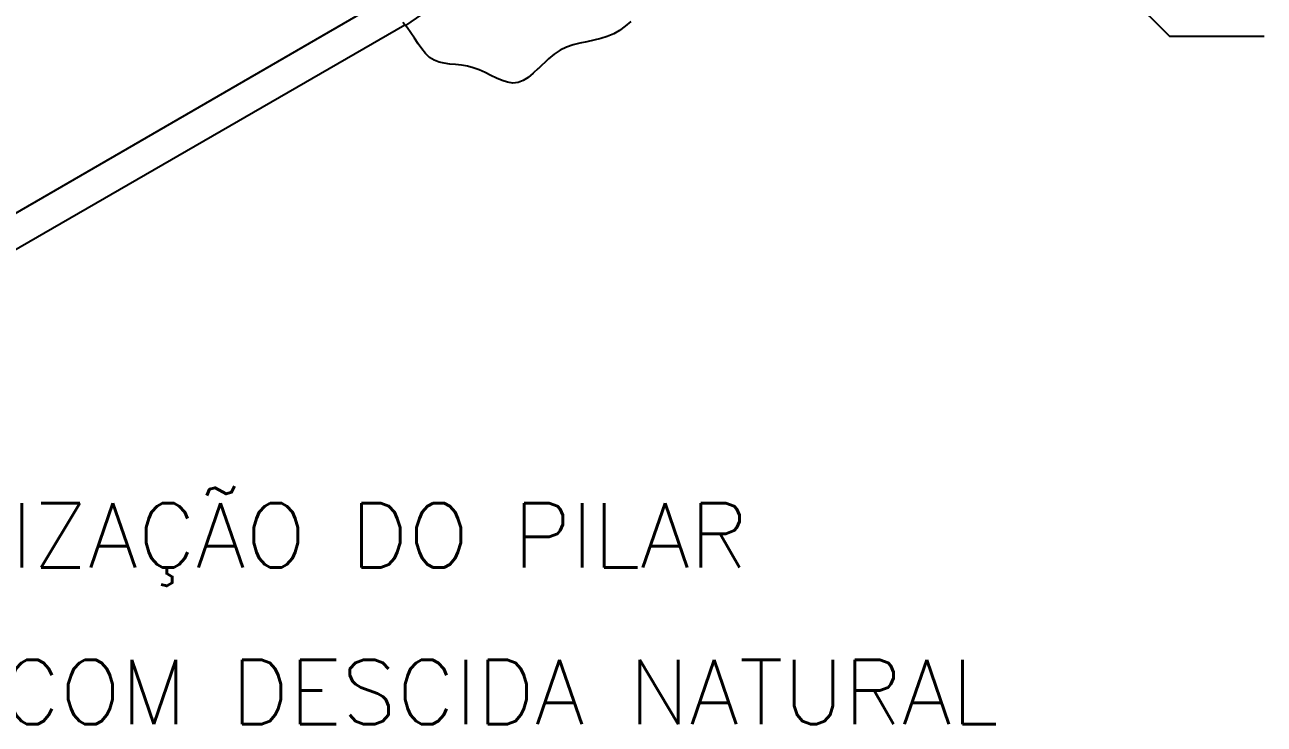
# Model space of a CAD drawing. Header units: millimetres. Extents: x -5284.5 to -5268.1, y -4645.5 to -4626.8.
# Drawn here: x -5278.88 to -5272.15, y -4645.48 to -4641.68 of the extents above; entities that cross this region are included whole.
import ezdxf
from ezdxf.enums import TextEntityAlignment as Align

# ---------------------------------------------------------------- set-up
doc = ezdxf.new("R2010")
doc.units = ezdxf.units.MM
doc.header["$LTSCALE"] = 10
doc.linetypes.add('DASHEDX2', pattern=[1.5, 1, -0.5])
doc.layers.add('Termotécnica', color=7, linetype='Continuous')
doc.styles.add('r140', font='romans.shx')

msp = doc.modelspace()

# ---------------------------------------------------------------- linework, layer by layer
at = {"layer": 'Termotécnica', "color": 2}
for p, q in [((-5274.1587, -4640.2459), (-5272.6641, -4641.7434)), ((-5276.8071, -4641.6951), (-5276.8303, -4641.6691)), ((-5276.7859, -4641.7238), (-5276.8071, -4641.6951)), ((-5275.6211, -4641.6891), (-5275.6518, -4641.7117)), ((-5275.5916, -4641.6638), (-5275.6211, -4641.6891)), ((-5276.766, -4641.7539), (-5276.7859, -4641.7238)), ((-5276.7466, -4641.7839), (-5276.766, -4641.7539)), ((-5275.8296, -4641.7728), (-5275.8673, -4641.781)), ((-5275.7918, -4641.765), (-5275.8296, -4641.7728)), ((-5275.7546, -4641.7562), (-5275.7918, -4641.765)), ((-5275.7186, -4641.7451), (-5275.7546, -4641.7562)), ((-5275.6841, -4641.7306), (-5275.7186, -4641.7451)), ((-5275.6518, -4641.7117), (-5275.6841, -4641.7306)), ((-5272.6641, -4641.7434), (-5272.1489, -4641.7434)), ((-5276.7271, -4641.8123), (-5276.7466, -4641.7839)), ((-5276.7066, -4641.8375), (-5276.7271, -4641.8123)), ((-5276.6844, -4641.8581), (-5276.7066, -4641.8375)), ((-5276.0073, -4641.8408), (-5276.0378, -4641.8657)), ((-5275.975, -4641.8196), (-5276.0073, -4641.8408)), ((-5275.9406, -4641.8031), (-5275.975, -4641.8196)), ((-5275.9045, -4641.7906), (-5275.9406, -4641.8031)), ((-5275.8673, -4641.781), (-5275.9045, -4641.7906)), ((-5276.6598, -4641.8731), (-5276.6844, -4641.8581)), ((-5276.6331, -4641.8832), (-5276.6598, -4641.8731)), ((-5276.6045, -4641.8897), (-5276.6331, -4641.8832)), ((-5276.5745, -4641.8941), (-5276.6045, -4641.8897)), ((-5276.5434, -4641.8974), (-5276.5745, -4641.8941)), ((-5276.5116, -4641.9011), (-5276.5434, -4641.8974)), ((-5276.4793, -4641.9063), (-5276.5116, -4641.9011)), ((-5276.4469, -4641.9144), (-5276.4793, -4641.9063)), ((-5276.0378, -4641.8657), (-5276.0947, -4641.9194)), ((-5276.4148, -4641.9263), (-5276.4469, -4641.9144)), ((-5276.383, -4641.9407), (-5276.4148, -4641.9263)), ((-5276.3516, -4641.9562), (-5276.383, -4641.9407)), ((-5276.3208, -4641.9712), (-5276.3516, -4641.9562)), ((-5276.2905, -4641.984), (-5276.3208, -4641.9712)), ((-5276.1491, -4641.9668), (-5276.1761, -4641.984)), ((-5276.1221, -4641.9446), (-5276.1491, -4641.9668)), ((-5276.0948, -4641.9193), (-5276.1221, -4641.9446)), ((-5276.2608, -4641.9933), (-5276.2905, -4641.984)), ((-5276.2318, -4641.9973), (-5276.2608, -4641.9933)), ((-5276.2035, -4641.9945), (-5276.2318, -4641.9973)), ((-5276.1761, -4641.984), (-5276.2035, -4641.9945))]:
    msp.add_line(p, q, dxfattribs=at)
at = {"layer": 'Termotécnica', "color": 1}
msp.add_line((-5275.0737, -4640.4746), (-5276.8156, -4641.6855), dxfattribs=at)
at = {"layer": 'Termotécnica', "color": 1, "linetype": 'DASHEDX2'}
for p, q in [((-5279.0818, -4642.7891), (-5277.014, -4641.5949)), ((-5278.9559, -4642.9144), (-5276.8196, -4641.6811))]:
    msp.add_line(p, q, dxfattribs=at)

# ---------------------------------------------------------------- texts
at = {"layer": 'Termotécnica', "color": 5, "style": 'r140'}
for s, p in [(' UTILIZAÇÃO DO PILAR', (-5277.5501, -4644.7339)), (' METÁLICO COM DESCIDA NATURAL', (-5277.6278, -4645.5852))]:
    msp.add_text(s, height=0.35, dxfattribs=at).set_placement(p, align=Align.BOTTOM_CENTER)

doc.saveas('drawing.dxf')
